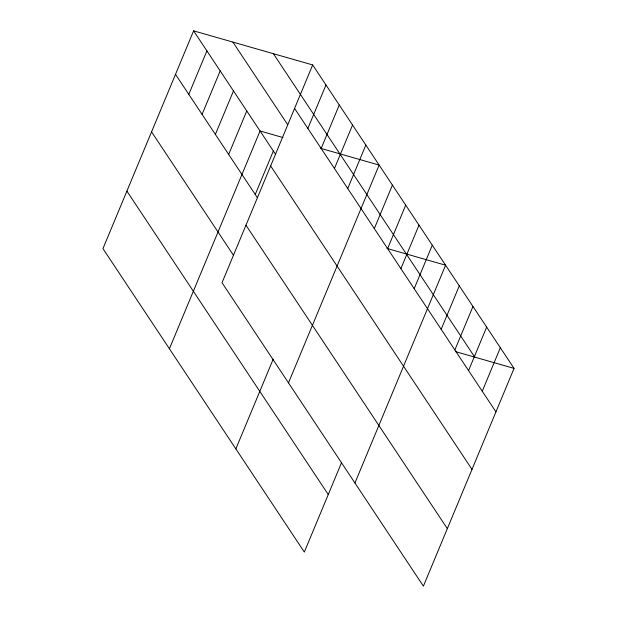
<?xml version="1.0" encoding="UTF-8"?>
<svg xmlns="http://www.w3.org/2000/svg" width="617" height="617" viewBox="0 0 617 617"><rect width="100%" height="100%" fill="white"/><g stroke="black" fill="none" stroke-linecap="round" stroke-linejoin="round"><path stroke-width="0.93" d="M312.68 64.939L222.027 282.709L423.393 586.15L514.046 368.38L312.68 64.939L193.607 30.85L102.954 248.62L304.32 552.061L341.679 462.303M188.794 94.37L206.896 50.879M202.083 114.392L220.184 70.901M215.372 134.421L233.473 90.93M228.66 154.451L246.761 110.96M169.405 348.759L260.058 130.981L282.902 137.522M255.245 194.502L273.346 151.011M307.868 128.459L325.969 84.969M321.156 148.481L339.257 104.99M334.445 168.51L352.554 125.02M235.856 448.891L273.215 359.133M347.741 188.54L365.842 145.049M288.478 382.849L379.131 165.071L320.516 148.296M374.318 228.591L392.42 185.1M387.607 248.62L405.708 205.129M400.896 268.642L418.997 225.159M414.184 288.671L432.293 245.18M354.929 482.98L445.582 265.21L386.967 248.427M441.17 329.331L459.272 285.841M454.86 349.962L472.969 306.479M468.558 370.601L486.659 327.11M482.247 391.232L500.348 347.741M455.431 351.597L514.046 368.38M273.385 53.687L474.751 357.127M294.579 108.43L495.945 411.871M232.902 42.103L287.653 124.611M193.607 30.85L275.475 154.219M270.639 165.942L472.005 469.383M175.506 74.341L257.366 197.702M245.967 225.197L447.333 528.638M151.558 131.853L233.427 255.222M126.894 191.108L328.259 494.549"/></g></svg>
